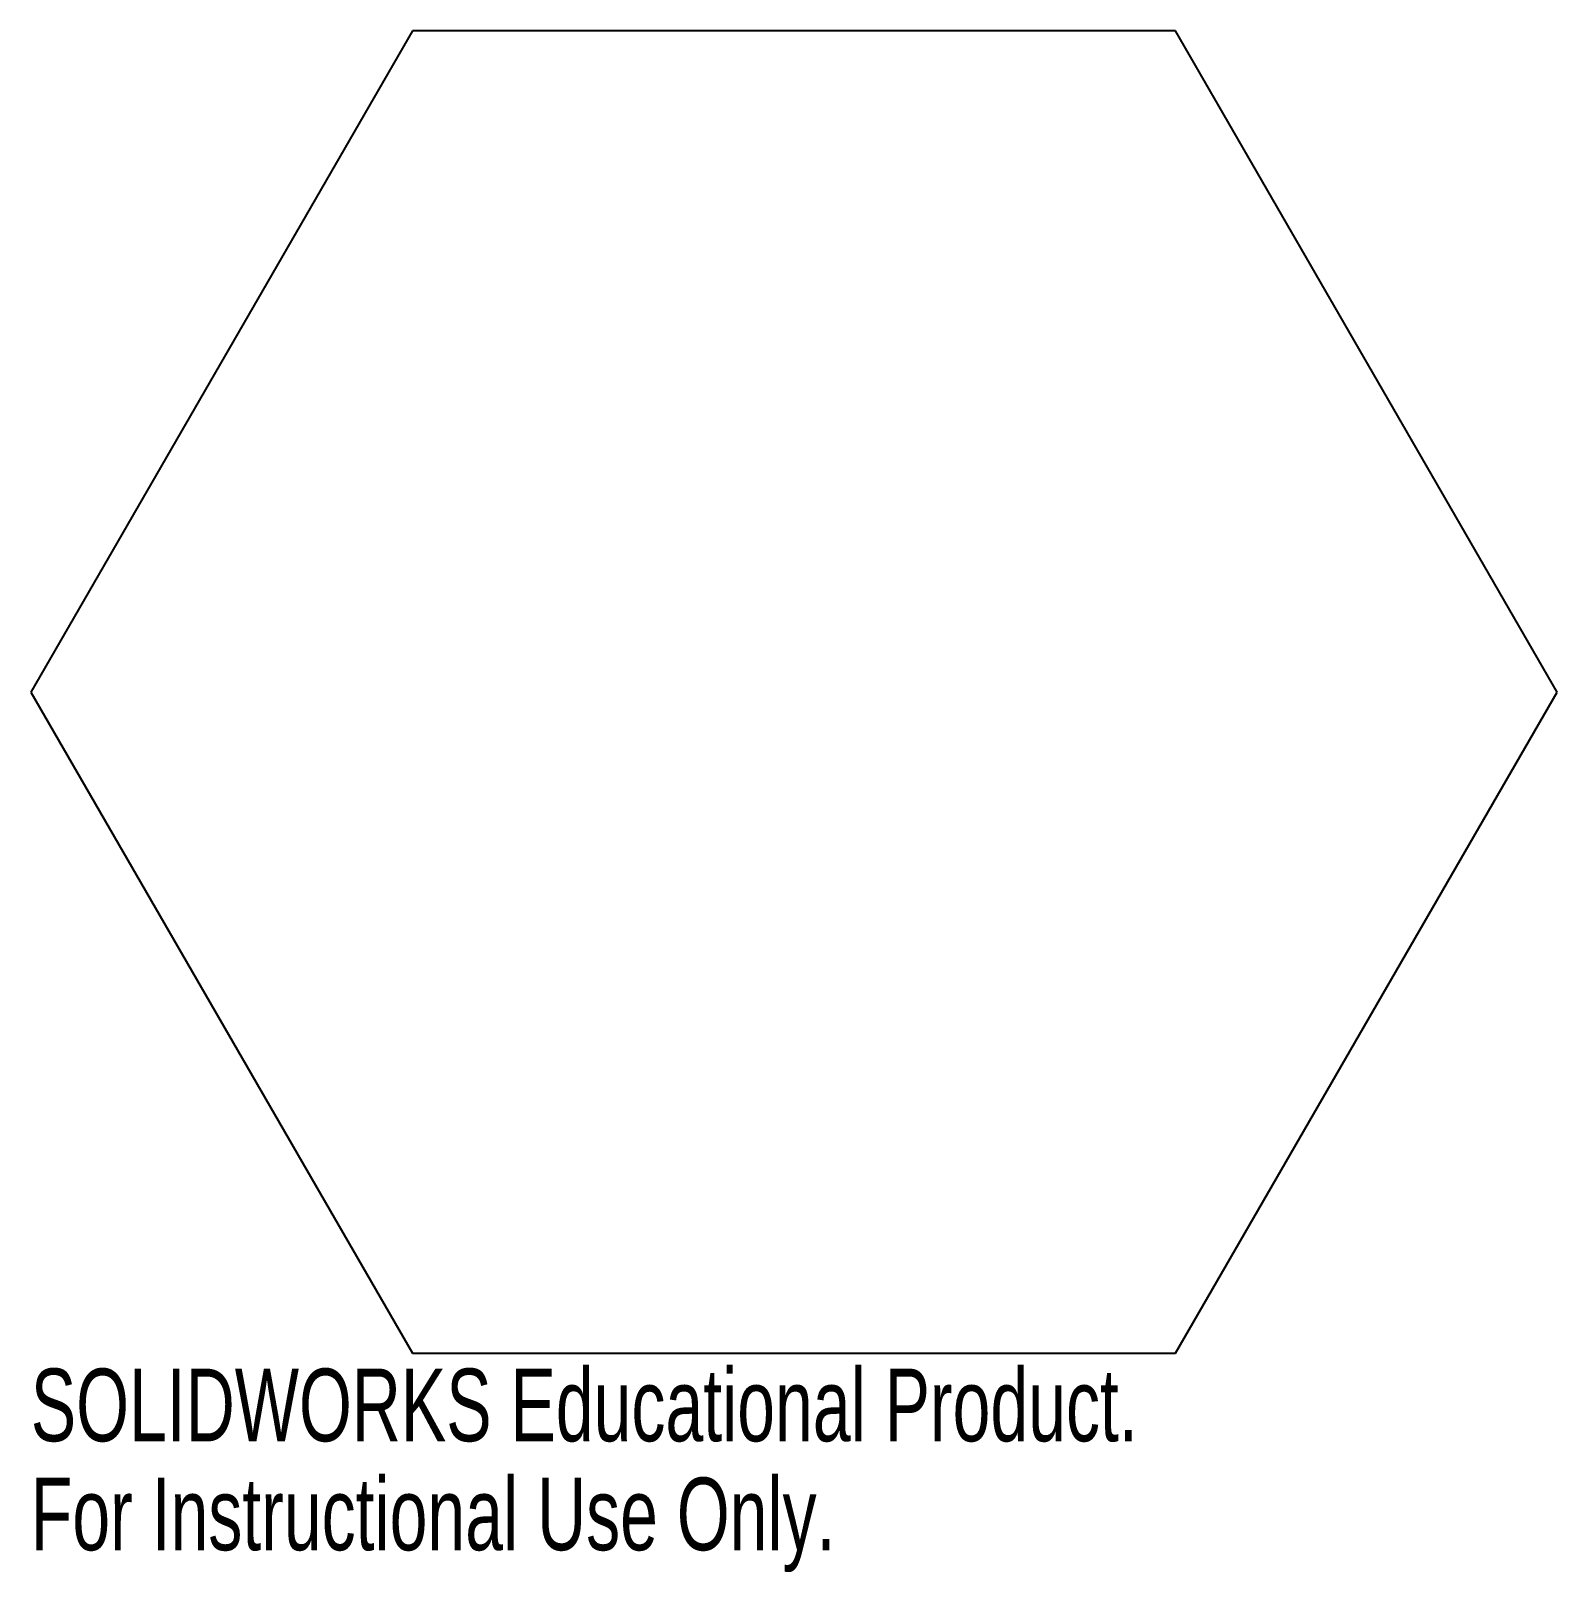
# Model space of a CAD drawing. Header units: inches. Extents: x -2 to 2, y -2.31 to 1.73.
import ezdxf

# ---------------------------------------------------------------- set-up
doc = ezdxf.new("R2010")
doc.units = ezdxf.units.IN
doc.header["$MEASUREMENT"] = 0
doc.styles.add('SLDTEXTSTYLE0', font='TXT', dxfattribs={"width": 0.7})

msp = doc.modelspace()

# ---------------------------------------------------------------- linework, layer by layer
at = {"color": 7, "linetype": 'Continuous', "lineweight": 25}
for p, q in [((-1, 1.7321), (-2, 0)), ((1, 1.7321), (-1, 1.7321)), ((2, 0), (1, 1.7321)), ((-2, 0), (-1, -1.7321)), ((1, -1.7321), (2, 0)), ((-1, -1.7321), (1, -1.7321))]:
    msp.add_line(p, q, dxfattribs=at)

# ---------------------------------------------------------------- texts
at = {"color": 7, "linetype": 'Continuous', "char_height": 0.1903, "attachment_point": 1, "style": 'SLDTEXTSTYLE0'}
for s, insert in [('SOLIDWORKS Educational Product.', (-2, -1.7722)), ('For Instructional Use Only.', (-2, -2.0576))]:
    msp.add_mtext(s, dxfattribs=dict(at, insert=insert))

doc.saveas('drawing.dxf')
